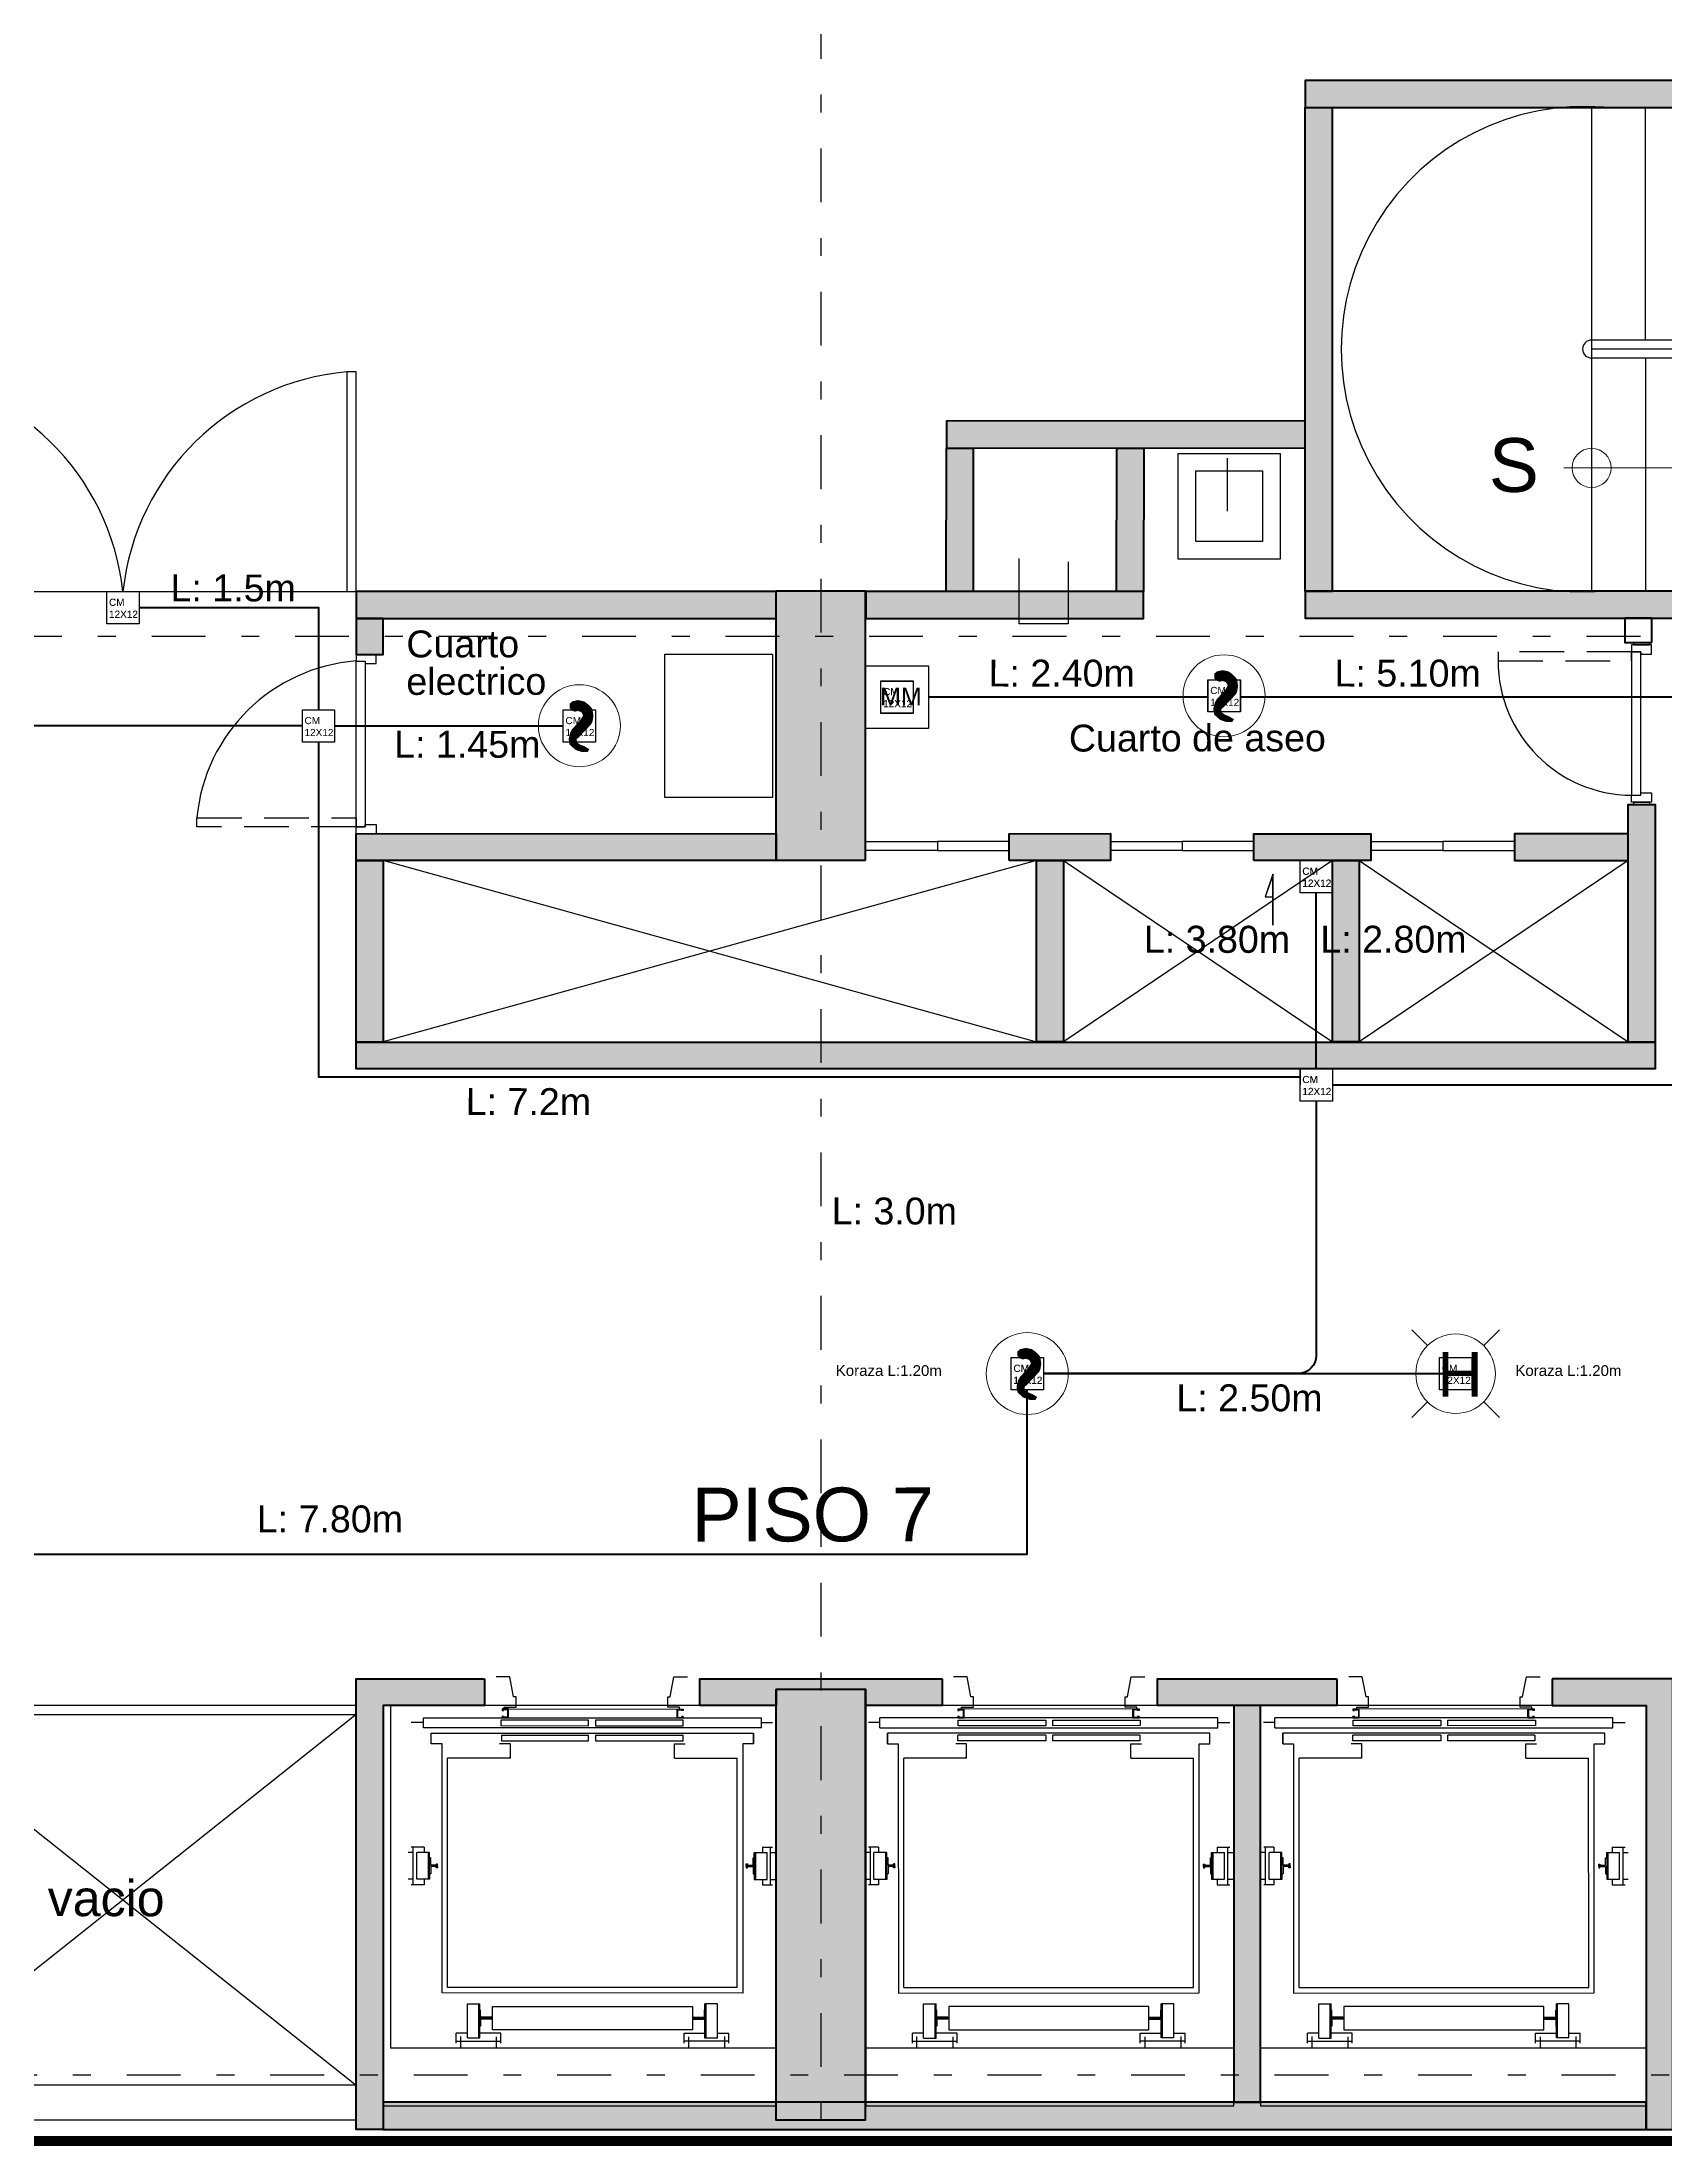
# Model space of a CAD drawing. Header units: millimetres. Extents: x 3781 to 4924, y 1639 to 1721.
# Drawn here: x 4566.47 to 4575.51, y 1650.15 to 1661.84 of the extents above; entities that cross this region are included whole.
import ezdxf

# ---------------------------------------------------------------- set-up
doc = ezdxf.new("R2010")
doc.units = ezdxf.units.MM
for name, pattern in [('CENTER', [0.7, 0.3, -0.2, 0, -0.2]), ('DASHED2', [9.525, 6.35, -3.175]), ('HIDDEN', [0.375, 0.25, -0.125])]:
    doc.linetypes.add(name, pattern=pattern)
doc.layers.get('Defpoints').update_dxf_attribs({"color": 255})
for name, color, linetype in [('0-amob', 1, 'Continuous'), ('1amobla', 2, 'Continuous'), ('A-HATCH CONCRETO', 8, 'Continuous'), ('AMOBLAMIENTO', 1, 'Continuous'), ('AREA LOCALES', 161, 'Continuous'), ('AREA PARQUEO', 51, 'Continuous'), ('AS_GL DETECCION_MEZANINE', 7, 'Continuous'), ('AS_GL DETECCION_PISO 2', 7, 'Continuous'), ('AS_GL DETECCION_PISO 6', 7, 'Continuous'), ('ASCENSOR', 1, 'Continuous'), ('EJE-ESTRUCTURA', 1, 'CENTER'), ('F-2', 2, 'Continuous'), ('GG_LAZO CONTROL DRIVERS', 82, 'Continuous'), ('HACHTCOLUMNA', 250, 'Continuous'), ('JCA_HATCH 254', 252, 'Continuous'), ('JCA_PLANO 1', 1, 'Continuous'), ('MARCO', 4, 'Continuous'), ('MUEBLE', 1, 'Continuous'), ('PROYECCION', 1, 'DASHED2')]:
    doc.layers.add(name, color=color, linetype=linetype)
doc.layers.add('DIM-25', color=1, linetype='Continuous', plot=False)
for name, color, linetype, lineweight in [('Estructura', 6, 'Continuous', 40), ('Muro', 4, 'Continuous', 40), ('TEXTOS', 7, 'Continuous', 20), ('Vidrio', 2, 'Continuous', 30)]:
    doc.layers.add(name, color=color, linetype=linetype, lineweight=lineweight)
doc.styles.get("Standard").update_dxf_attribs({"font": 'arial.ttf'})

# ---------------------------------------------------------------- blocks, each defined once
blk = doc.blocks.new('Est etapa 3 torre')
at = {"layer": 'HACHTCOLUMNA'}
h = blk.add_hatch(color=256, dxfattribs=at)
h.paths.add_polyline_path([(1123.55, -5959.124), (1123.05, -5959.124), (1123.05, -5957.624), (1123.55, -5957.624)])
h.paths.add_polyline_path([(1116.05, -5959.124), (1115.55, -5959.124), (1115.55, -5957.624), (1116.05, -5957.624)])
h.paths.add_polyline_path([(1139.548, -5959.124), (1139.048, -5959.124), (1139.048, -5957.624), (1139.548, -5957.624)])
h.paths.add_polyline_path([(1132.05, -5959.124), (1131.55, -5959.124), (1131.55, -5957.624), (1132.05, -5957.624)])
h.paths.add_polyline_path([(1140.048, -5967.649), (1140.048, -5968.149), (1138.548, -5968.149), (1138.548, -5967.649)])
h.paths.add_polyline_path([(1124.05, -5967.649), (1124.05, -5968.149), (1122.55, -5968.149), (1122.55, -5967.649)])
h.paths.add_polyline_path([(1131.05, -5967.649), (1131.05, -5968.149), (1132.55, -5968.149), (1132.55, -5967.649)])
h.paths.add_polyline_path([(1115.05, -5967.649), (1115.05, -5968.149), (1116.55, -5968.149), (1116.55, -5967.649)])
h.paths.add_polyline_path([(1140.048, -5975.649), (1140.048, -5976.149), (1138.548, -5976.149), (1138.548, -5975.649)])
h.paths.add_polyline_path([(1124.05, -5975.649), (1124.05, -5976.149), (1122.55, -5976.149), (1122.55, -5975.649)])
h.paths.add_polyline_path([(1131.05, -5975.649), (1131.05, -5976.149), (1132.55, -5976.149), (1132.55, -5975.649)])
h.paths.add_polyline_path([(1115.05, -5975.649), (1115.05, -5976.149), (1116.55, -5976.149), (1116.55, -5975.649)])
h.paths.add_polyline_path([(1140.048, -5985.749), (1140.048, -5986.249), (1138.548, -5986.249), (1138.548, -5985.749)])
h.paths.add_polyline_path([(1124.05, -5985.749), (1124.05, -5986.249), (1122.55, -5986.249), (1122.55, -5985.749)])
h.paths.add_polyline_path([(1131.05, -5985.749), (1131.05, -5986.249), (1132.55, -5986.249), (1132.55, -5985.749)])
h.paths.add_polyline_path([(1115.05, -5985.749), (1115.05, -5986.249), (1116.55, -5986.249), (1116.55, -5985.749)])
h.paths.add_polyline_path([(1140.048, -5993.749), (1140.048, -5994.249), (1138.548, -5994.249), (1138.548, -5993.749)])
h.paths.add_polyline_path([(1124.05, -5993.749), (1124.05, -5994.249), (1122.55, -5994.249), (1122.55, -5993.749)])
h.paths.add_polyline_path([(1131.05, -5993.749), (1131.05, -5994.249), (1132.55, -5994.249), (1132.55, -5993.749)])
h.paths.add_polyline_path([(1115.05, -5993.749), (1115.05, -5994.249), (1116.55, -5994.249), (1116.55, -5993.749)])
h.paths.add_polyline_path([(1132.05, -6003.426), (1131.55, -6003.426), (1131.55, -6004.922), (1132.05, -6004.922)])
h.paths.add_polyline_path([(1138.153, -6003.424), (1139.653, -6003.424), (1139.653, -6003.924), (1138.153, -6003.924)])
h.paths.add_polyline_path([(1116.05, -6004.924), (1116.05, -6003.424), (1115.55, -6003.424), (1115.55, -6004.924)])
h.paths.add_polyline_path([(1123.55, -6004.924), (1123.55, -6003.424), (1123.05, -6003.424), (1123.05, -6004.924)])
h.paths.add_polyline_path([(1139.048, -6011.949), (1139.048, -6009.549), (1139.548, -6009.549), (1139.548, -6011.949)])
h.paths.add_polyline_path([(1131.55, -6009.549), (1131.55, -6011.949), (1132.05, -6011.949), (1132.05, -6009.549)])
h.paths.add_polyline_path([(1123.05, -6009.549), (1123.05, -6011.949), (1123.55, -6011.949), (1123.55, -6009.549)])
h.paths.add_polyline_path([(1116.05, -6009.549), (1116.05, -6011.949), (1115.55, -6011.949), (1115.55, -6009.549)])
at = {"layer": 'EJE-ESTRUCTURA'}
for p, q in [((1131.8, -5955.354), (1131.8, -6014.914)), ((1113.67, -6003.674), (1145.333, -6003.674)), ((1113.531, -6011.699), (1145.333, -6011.699))]:
    blk.add_line(p, q, dxfattribs=at)
at = {"layer": 'Estructura'}
for points in [[(1132.05, -6004.924), (1132.05, -6003.424), (1131.55, -6003.424), (1131.55, -6004.924)], [(1131.55, -6009.549), (1131.55, -6011.949), (1132.05, -6011.949), (1132.05, -6009.549)]]:
    blk.add_lwpolyline(points, close=True, dxfattribs=at)
blk = doc.blocks.new('MARCOE-102')
for p, q in [((0, 0), (0, -2.5)), ((0, 0), (1.75, 0)), ((1.75, 0), (1.75, -0.45)), ((0, -2.5), (1.75, -2.5)), ((0.175, -0.175), (1.575, -0.175)), ((0.175, -0.175), (0.175, -2.325)), ((0.175, -2.325), (1.575, -2.325)), ((1.375, -0.45), (1.375, -0.275)), ((1.375, -0.275), (1.575, -0.275)), ((1.75, -0.45), (1.375, -0.45)), ((1.375, -2.05), (1.375, -2.225)), ((1.75, -2.05), (1.375, -2.05)), ((1.375, -2.225), (1.575, -2.225)), ((1.575, -0.275), (1.575, -0.175)), ((1.575, -2.325), (1.575, -2.225)), ((1.75, -2.5), (1.75, -2.05))]:
    blk.add_line(p, q)
at = {"layer": 'MARCO'}
blk.add_lwpolyline([(0, 0), (0, -2.5), (1.75, -2.5), (1.75, -2.05), (1.375, -2.05), (1.375, -2.225), (1.575, -2.225), (1.575, -2.325), (0.175, -2.325), (0.175, -0.175), (1.575, -0.175), (1.575, -0.275), (1.375, -0.275), (1.375, -0.45), (1.75, -0.45), (1.75, 0), (0, 0)], dxfattribs=at)
blk = doc.blocks.new('ASCENSOR')
at = {"layer": '0-amob'}
for p, q in [((-1.747, -0.512), (-1.859, -0.533)), ((-1.859, -0.533), (-1.859, -0.609)), ((-1.69, -0.498), (-1.747, -0.498)), ((-1.747, -0.498), (-1.747, -0.512)), ((-1.69, -0.564), (-1.69, -0.498)), ((-1.68, -0.564), (-1.69, -0.564))]:
    blk.add_line(p, q, dxfattribs=at)
blk.add_lwpolyline([(-1.68, -0.564), (-1.68, 0.413), (-1.69, 0.413), (-1.69, 0.347), (-1.747, 0.347), (-1.747, 0.361), (-1.859, 0.382), (-1.859, 0.458)], dxfattribs=at)
at = {"layer": 'ASCENSOR'}
for p, q in [((-0.88, 0.922), (-0.88, 0.95)), ((-0.73, 0.922), (-0.73, 0.95)), ((-1.63, -1.015), (-1.63, 0.869)), ((-1.575, 0.869), (-1.63, 0.869)), ((-1.605, 0.869), (-1.605, 0.932)), ((-1.575, 0.869), (-1.575, -1.015)), ((-1.485, 0.826), (-1.545, 0.826)), ((-1.545, 0.826), (-1.485, 0.826)), ((-1.545, -0.971), (-1.545, 0.826)), ((-1.485, 0.826), (-1.485, 0.766)), ((-0.91, 0.876), (-0.91, 0.932)), ((-0.7, 0.921), (-0.91, 0.921)), ((-0.91, 0.876), (-0.88, 0.876)), ((-0.73, 0.902), (-0.88, 0.902)), ((-0.88, 0.83), (-0.88, 0.902)), ((-0.73, 0.836), (-0.88, 0.836)), ((-0.88, 0.836), (-0.73, 0.836)), ((-0.85, 0.83), (-0.88, 0.83)), ((-0.85, 0.83), (-0.88, 0.83)), ((-0.85, 0.83), (-0.805, 0.83)), ((-0.85, 0.83), (-0.805, 0.83)), ((-0.85, 0.83), (-0.805, 0.83)), ((-0.85, 0.83), (-0.805, 0.83)), ((-0.85, 0.823), (-0.85, 0.83)), ((-0.85, 0.823), (-0.85, 0.83)), ((-0.809, 0.823), (-0.85, 0.823)), ((-0.809, 0.823), (-0.85, 0.823)), ((-0.809, 0.785), (-0.809, 0.823)), ((-0.76, 0.83), (-0.805, 0.83)), ((-0.76, 0.83), (-0.805, 0.83)), ((-0.76, 0.83), (-0.805, 0.83)), ((-0.76, 0.83), (-0.805, 0.83)), ((-0.802, 0.823), (-0.76, 0.823)), ((-0.802, 0.823), (-0.76, 0.823)), ((-0.802, 0.785), (-0.802, 0.823)), ((-0.76, 0.823), (-0.76, 0.83)), ((-0.76, 0.823), (-0.76, 0.83)), ((-0.76, 0.83), (-0.73, 0.83)), ((-0.76, 0.83), (-0.73, 0.83)), ((-0.73, 0.836), (-0.73, 0.902)), ((-0.73, 0.876), (-0.7, 0.876)), ((-0.73, 0.83), (-0.73, 0.836)), ((-0.7, 0.876), (-0.7, 0.932)), ((-1.485, 0.766), (-0.096, 0.766)), ((-1.405, 0.385), (-1.405, 0.735)), ((-0.126, 0.735), (-1.405, 0.735)), ((-0.816, 0.785), (-0.816, 0.792)), ((-0.816, 0.792), (-0.802, 0.792)), ((-0.809, 0.785), (-0.816, 0.785)), ((-0.802, 0.785), (-0.809, 0.785)), ((-0.795, 0.792), (-0.802, 0.792)), ((-0.802, 0.785), (-0.795, 0.785)), ((-0.795, 0.785), (-0.795, 0.792)), ((-0.126, 0.735), (-0.126, -0.88)), ((-0.096, 0.766), (-0.096, -0.911)), ((-0.036, 0.625), (-0.036, 0.555)), ((0.155, 0.625), (-0.036, 0.625)), ((0.184, 0.688), (0.128, 0.688)), ((0.128, 0.625), (0.128, 0.688)), ((0.147, 0.664), (0.21, 0.664)), ((0.155, 0.625), (0.155, 0.555)), ((0.173, 0.689), (0.173, 0.438)), ((0.155, 0.561), (-0.036, 0.561)), ((0.155, 0.555), (-0.036, 0.555)), ((-0.021, 0.485), (0.109, 0.485)), ((-0.021, -0.63), (-0.021, 0.485)), ((-0.001, 0.552), (-0.001, 0.555)), ((-0.001, 0.555), (0.041, 0.555)), ((0.038, 0.552), (-0.001, 0.552)), ((0.038, 0.491), (0.038, 0.552)), ((0.041, 0.555), (0.041, 0.491)), ((0.089, 0.555), (0.041, 0.555)), ((0.047, 0.555), (0.047, 0.491)), ((0.05, 0.491), (0.05, 0.552)), ((0.05, 0.552), (0.089, 0.552)), ((0.089, 0.552), (0.089, 0.555)), ((0.089, 0.552), (0.089, 0.555)), ((0.109, 0.485), (0.109, -0.63)), ((0.128, 0.438), (0.128, 0.555)), ((-1.68, 0.434), (-1.671, 0.434)), ((-1.68, 0.434), (-1.671, 0.434)), ((-1.68, 0.399), (-1.68, 0.434)), ((-1.68, 0.399), (-1.68, 0.434)), ((-1.63, 0.399), (-1.68, 0.399)), ((-1.63, 0.399), (-1.68, 0.399)), ((-1.676, 0.43), (-1.674, 0.43)), ((-1.674, 0.43), (-1.676, 0.43)), ((-1.676, 0.402), (-1.676, 0.43)), ((-1.676, 0.43), (-1.676, 0.402)), ((-1.633, 0.402), (-1.676, 0.402)), ((-1.676, 0.402), (-1.633, 0.402)), ((-1.674, 0.426), (-1.674, 0.43)), ((-1.674, 0.426), (-1.674, 0.43)), ((-1.671, 0.426), (-1.674, 0.426)), ((-1.671, 0.426), (-1.674, 0.426)), ((-1.671, 0.434), (-1.671, 0.426)), ((-1.671, 0.434), (-1.671, 0.426)), ((-1.639, 0.434), (-1.639, 0.426)), ((-1.63, 0.434), (-1.639, 0.434)), ((-1.639, 0.434), (-1.63, 0.434)), ((-1.639, 0.426), (-1.639, 0.434)), ((-1.639, 0.426), (-1.635, 0.426)), ((-1.635, 0.426), (-1.639, 0.426)), ((-1.635, 0.43), (-1.633, 0.43)), ((-1.635, 0.426), (-1.635, 0.43)), ((-1.635, 0.43), (-1.635, 0.426)), ((-1.633, 0.43), (-1.635, 0.43)), ((-1.633, 0.402), (-1.633, 0.43)), ((-1.633, 0.402), (-1.633, 0.43)), ((-1.63, 0.399), (-1.63, 0.434)), ((-1.63, 0.434), (-1.63, 0.399)), ((-1.587, 0.433), (-1.618, 0.433)), ((-1.618, 0.433), (-1.618, -0.056)), ((-1.587, -0.056), (-1.587, 0.433)), ((-1.503, 0.434), (-1.534, 0.434)), ((-1.534, -0.056), (-1.534, 0.434)), ((-1.503, -0.056), (-1.503, 0.434)), ((-1.485, 0.385), (-1.485, 0.445)), ((-1.405, 0.385), (-1.485, 0.385)), ((0.184, 0.438), (0.128, 0.438)), ((0.149, 0.463), (0.209, 0.463)), ((-1.618, -0.056), (-1.587, -0.056)), ((-1.587, -0.095), (-1.618, -0.095)), ((-1.618, -0.095), (-1.618, -0.583)), ((-1.587, -0.583), (-1.587, -0.095)), ((-1.534, -0.056), (-1.503, -0.056)), ((-1.503, -0.095), (-1.534, -0.095)), ((-1.534, -0.58), (-1.534, -0.095)), ((-1.503, -0.58), (-1.503, -0.095)), ((-1.618, -0.583), (-1.587, -0.583)), ((-1.534, -0.58), (-1.503, -0.58)), ((-1.405, -0.53), (-1.485, -0.53)), ((-1.485, -0.53), (-1.485, -0.59)), ((-1.405, -0.53), (-1.405, -0.88)), ((0.184, -0.583), (0.128, -0.583)), ((0.128, -0.583), (0.128, -0.7)), ((0.173, -0.834), (0.173, -0.583)), ((0.155, -0.7), (-0.036, -0.7)), ((-0.036, -0.77), (-0.036, -0.7)), ((0.109, -0.63), (-0.021, -0.63)), ((-0.001, -0.697), (-0.001, -0.7)), ((0.038, -0.697), (-0.001, -0.697)), ((-0.001, -0.7), (0.041, -0.7)), ((0.038, -0.636), (0.038, -0.697)), ((0.041, -0.7), (0.041, -0.636)), ((0.047, -0.7), (0.047, -0.636)), ((0.089, -0.7), (0.047, -0.7)), ((0.05, -0.636), (0.05, -0.697)), ((0.05, -0.697), (0.089, -0.697)), ((0.089, -0.697), (0.089, -0.7)), ((0.149, -0.609), (0.209, -0.609)), ((0.155, -0.77), (0.155, -0.7)), ((0.155, -0.706), (-0.036, -0.706)), ((0.155, -0.77), (-0.036, -0.77)), ((0.128, -0.77), (0.128, -0.833)), ((0.147, -0.809), (0.21, -0.809)), ((-0.096, -0.911), (-1.485, -0.911)), ((-1.485, -0.911), (-1.485, -0.971)), ((-0.126, -0.88), (-1.405, -0.88)), ((0.184, -0.833), (0.128, -0.833)), ((-1.575, -1.015), (-1.63, -1.015)), ((-1.605, -1.015), (-1.605, -1.083)), ((-1.485, -0.971), (-1.545, -0.971)), ((-0.91, -1.011), (-0.88, -1.011)), ((-0.91, -1.011), (-0.91, -1.083)), ((-0.85, -0.981), (-0.88, -0.981)), ((-0.85, -0.981), (-0.88, -0.981)), ((-0.88, -0.981), (-0.88, -1.052)), ((-0.73, -0.987), (-0.88, -0.987)), ((-0.88, -0.987), (-0.73, -0.987)), ((-0.73, -1.052), (-0.88, -1.052)), ((-0.808, -0.974), (-0.85, -0.974)), ((-0.808, -0.974), (-0.85, -0.974)), ((-0.85, -0.974), (-0.85, -0.981)), ((-0.85, -0.974), (-0.85, -0.981)), ((-0.85, -0.981), (-0.805, -0.981)), ((-0.85, -0.981), (-0.805, -0.981)), ((-0.85, -0.981), (-0.805, -0.981)), ((-0.85, -0.981), (-0.805, -0.981)), ((-0.808, -0.936), (-0.815, -0.936)), ((-0.815, -0.936), (-0.815, -0.943)), ((-0.815, -0.943), (-0.801, -0.943)), ((-0.808, -0.936), (-0.808, -0.974)), ((-0.801, -0.936), (-0.808, -0.936)), ((-0.76, -0.981), (-0.805, -0.981)), ((-0.76, -0.981), (-0.805, -0.981)), ((-0.76, -0.981), (-0.805, -0.981)), ((-0.76, -0.981), (-0.805, -0.981)), ((-0.801, -0.936), (-0.801, -0.974)), ((-0.801, -0.936), (-0.794, -0.936)), ((-0.794, -0.943), (-0.801, -0.943)), ((-0.801, -0.974), (-0.76, -0.974)), ((-0.801, -0.974), (-0.76, -0.974)), ((-0.794, -0.936), (-0.794, -0.943)), ((-0.76, -0.974), (-0.76, -0.981)), ((-0.76, -0.974), (-0.76, -0.981)), ((-0.76, -0.981), (-0.73, -0.981)), ((-0.76, -0.981), (-0.73, -0.981)), ((-0.73, -0.981), (-0.73, -0.987)), ((-0.73, -0.987), (-0.73, -1.052)), ((-0.73, -1.011), (-0.7, -1.011)), ((-0.7, -1.011), (-0.7, -1.083)), ((-0.7, -1.072), (-0.91, -1.072)), ((-0.88, -1.073), (-0.88, -1.1)), ((-0.73, -1.073), (-0.73, -1.1))]:
    blk.add_line(p, q, dxfattribs=at)
for centre, radius, start, end in [((0.044, 0.491), 0.006, 180, 270), ((0.044, 0.491), 0.003, 180, 270), ((0.044, 0.491), 0.006, 270, 0), ((0.044, 0.491), 0.003, 270, 0), ((0.044, -0.636), 0.006, 90, 180), ((0.044, -0.636), 0.003, 90, 180), ((0.044, -0.636), 0.006, 0, 90), ((0.044, -0.636), 0.003, 0, 90)]:
    blk.add_arc(centre, radius, start, end, dxfattribs=at)
for points in [[(-0.795, 0.792), (-0.795, 0.785), (-0.816, 0.785), (-0.816, 0.792)], [(-0.816, 0.785), (-0.816, 0.792), (-0.795, 0.785), (-0.816, 0.785)], [(-0.795, 0.785), (-0.816, 0.785), (-0.795, 0.792), (-0.816, 0.792)], [(-0.794, -0.943), (-0.794, -0.936), (-0.815, -0.936), (-0.815, -0.943)], [(-0.815, -0.936), (-0.815, -0.943), (-0.794, -0.936), (-0.815, -0.936)], [(-0.794, -0.936), (-0.815, -0.936), (-0.794, -0.943), (-0.815, -0.943)]]:
    blk.add_solid(points, dxfattribs=at)
at = {"layer": 'ASCENSOR', "xscale": 0.01999999999998181, "yscale": 0.01999999999998181, "zscale": 0.01999999999998181, "rotation": 270}
blk.add_blockref('MARCOE-102', (-1.63, -0.541), dxfattribs=at)
blk = doc.blocks.new('AS_Strobe-CEILING')
at = {"color": 0, "linetype": 'Continuous', "lineweight": 15}
for p, q in [((-0.1045, 0.1045), (-0.163, 0.163)), ((0.1045, 0.1045), (0.163, 0.163)), ((-0.1045, -0.1045), (-0.163, -0.163)), ((0.1045, -0.1045), (0.163, -0.163))]:
    blk.add_line(p, q, dxfattribs=at)
blk.add_ellipse((0, 0), major_axis=(0.1478, 0), ratio=1, dxfattribs=at)
blk = doc.blocks.new('Horne Strobe Cielo')
at = {"layer": 'AS_GL DETECCION_MEZANINE', "color": 1, "linetype": 'Continuous', "xscale": 1.5, "yscale": 1.5, "zscale": 1.5}
blk.add_blockref('AS_Strobe-CEILING', (-679.742, -2828), dxfattribs=at)
at = {"layer": '1amobla', "color": 7, "linetype": 'Continuous', "ltscale": 0.3, "true_color": 0xffffff, "insert": (-679.843, -2827.878), "char_height": 0.25, "width": 0.07916, "attachment_point": 1}
blk.add_mtext('H', dxfattribs=at)
blk = doc.blocks.new('AS_Initiator2')
at = {"color": 0, "linetype": 'Continuous', "lineweight": 15}
blk.add_circle((0, 0), 0.1524, dxfattribs=at)
for points in [[(-0.027, 0.0558), (-0.0366, 0.0654), (-0.027, 0.0906), (-0.0366, 0.0822)], [(-0.027, 0.0906), (-0.0054, 0.0954), (-0.027, 0.0558), (0.0174, 0.0906)], [(-0.027, 0.0558), (0.0174, 0.0906), (-0.0162, 0.0522), (-0.0068, 0.055)], [(-0.0068, 0.055), (0.0174, 0.0906), (0.0066, 0.051), (0.0306, 0.081)], [(0.0066, 0.051), (0.0306, 0.081), (0.0138, 0.039), (0.0438, 0.0678)], [(0.0438, 0.0054), (-0.0018, -0.0426), (-0.027, -0.0126), (-0.0342, -0.0246)], [(0.0486, 0.015), (0.0438, 0.0054), (0.0042, 0.0222), (-0.027, -0.0126)], [(0.0438, 0.0678), (0.0486, 0.0606), (0.0138, 0.039), (0.0042, 0.0222)], [(0.0486, 0.0606), (0.0522, 0.0366), (0.0042, 0.0222), (0.0486, 0.015)], [(-0.0018, -0.0426), (-0.0102, -0.0498), (-0.0342, -0.0246), (-0.0402, -0.0498)], [(-0.0102, -0.0498), (-0.009, -0.0618), (-0.0402, -0.0498), (-0.0366, -0.0702)], [(-0.009, -0.0618), (0.003, -0.0702), (-0.0366, -0.0702), (-0.015, -0.0894)], [(0.003, -0.0702), (0.0186, -0.0762), (-0.015, -0.0894), (0.009, -0.0978)], [(0.009, -0.0978), (0.0186, -0.0762), (0.0306, -0.0978), (0.0366, -0.087)]]:
    blk.add_solid(points, dxfattribs=at)
blk = doc.blocks.new('Caja metalica de 12')
at = {"layer": '1amobla', "linetype": 'Continuous', "ltscale": 0.3}
blk.add_lwpolyline([(-1069.691, -2855.357), (-1069.511, -2855.357), (-1069.511, -2855.537), (-1069.691, -2855.537), (-1069.691, -2855.357)], dxfattribs=at)
at = {"layer": '1amobla', "color": 7, "linetype": 'Continuous', "ltscale": 0.3, "insert": (-1069.679, -2855.397), "char_height": 0.04, "width": 0.07916, "attachment_point": 1}
blk.add_mtext('CM 12X12', dxfattribs=at)

msp = doc.modelspace()

# ---------------------------------------------------------------- hatches: boundary and pattern name
at = {"layer": 'A-HATCH CONCRETO', "ltscale": 0.03}
h = msp.add_hatch(color=256, dxfattribs=at)
h.dxf.hatch_style = 1
h.paths.add_polyline_path([(4562.563, 1658.778), (4562.563, 1658.628), (4562.911, 1658.628), (4562.911, 1658.778)])
h.paths.add_polyline_path([(4562.911, 1658.778), (4563.061, 1658.778), (4563.061, 1657.427), (4562.911, 1657.427)])
h.paths.add_polyline_path([(4565.622, 1657.277), (4565.622, 1657.427), (4562.563, 1657.427), (4562.563, 1657.277)])
h.paths.add_polyline_path([(4562.213, 1652.653), (4562.213, 1657.278), (4562.063, 1657.278), (4562.063, 1653.018), (4562.063, 1652.653)])
h.paths.add_polyline_path([(4565.622, 1654.102), (4565.472, 1654.102), (4565.472, 1657.277), (4565.622, 1657.277)])
h.paths.add_polyline_path([(4564.222, 1654.252), (4564.222, 1652.563), (4564.572, 1652.563), (4564.572, 1652.713), (4564.373, 1652.713), (4564.372, 1654.252)])
h.paths.add_polyline_path([(4565.622, 1652.713), (4565.472, 1652.713), (4565.472, 1652.063), (4565.622, 1652.063)])
h.paths.add_polyline_path([(4565.472, 1652.563), (4565.472, 1652.563), (4565.472, 1652.713), (4565.472, 1652.713)], flags=16)
h.paths.add_polyline_path([(4562.063, 1650.218), (4565.622, 1650.218), (4565.622, 1650.368), (4562.563, 1650.368), (4562.563, 1650.253), (4562.063, 1650.253)])
h.paths.add_polyline_path([(4565.472, 1650.863), (4565.472, 1650.368), (4565.622, 1650.368), (4565.622, 1650.863)])
h.paths.add_polyline_path([(4568.938, 1652.713), (4568.938, 1652.563), (4568.372, 1652.563), (4568.372, 1650.198), (4568.222, 1650.198), (4568.222, 1652.713)])
h.paths.add_polyline_path([(4571.49, 1652.713), (4571.49, 1652.563), (4571.063, 1652.563), (4571.063, 1652.653), (4570.563, 1652.653), (4570.563, 1652.563), (4570.138, 1652.563), (4570.138, 1652.713)])
h.paths.add_polyline_path([(4568.372, 1650.198), (4575.414, 1650.198), (4575.414, 1650.351), (4568.372, 1650.351)])
h.paths.add_polyline_path([(4573.69, 1652.713), (4573.69, 1652.563), (4572.69, 1652.563), (4572.69, 1652.713)])
h.paths.add_polyline_path([(4573.115, 1650.351), (4573.265, 1650.351), (4573.265, 1652.563), (4573.115, 1652.563), (4573.115, 1652.565), (4573.115, 1650.351), (4573.115, 1650.351)])
h.paths.add_polyline_path([(4574.89, 1652.713), (4574.89, 1652.563), (4575.414, 1652.563), (4575.414, 1650.198), (4575.564, 1650.198), (4575.564, 1652.713)])
h.paths.add_polyline_path([(4578.56, 1650.353), (4582.361, 1650.353), (4582.361, 1650.203), (4578.56, 1650.203)])
h.paths.add_polyline_path([(4578.01, 1650.203), (4578.01, 1652.653), (4578.06, 1652.653), (4578.06, 1650.253), (4578.56, 1650.253), (4578.56, 1650.203)])
h.paths.add_polyline_path([(4581.796, 1651.857), (4581.796, 1650.353), (4581.646, 1650.353), (4581.646, 1651.857)])
h.paths.add_polyline_path([(4581.796, 1651.857), (4582.211, 1651.857), (4582.211, 1651.707), (4581.796, 1651.706)])
h.paths.add_polyline_path([(4582.361, 1651.857), (4582.361, 1650.353), (4582.211, 1650.353), (4582.211, 1651.857)])
h.paths.add_polyline_path([(4579.06, 1654.172), (4582.211, 1654.172), (4582.211, 1654.022), (4579.06, 1654.022)])
h.paths.add_polyline_path([(4579.669, 1655.112), (4579.669, 1654.172), (4579.819, 1654.172), (4579.819, 1655.112)])
h.paths.add_polyline_path([(4578.009, 1656.274), (4578.01, 1652.653), (4578.16, 1652.653), (4578.159, 1656.274)])
h.paths.add_polyline_path([(4578.16, 1654.172), (4578.16, 1654.172), (4578.16, 1654.022), (4578.16, 1654.022)], flags=17)
h.paths.add_polyline_path([(4579.669, 1656.264), (4582.211, 1656.264), (4582.211, 1656.114), (4579.669, 1656.114)])
h.paths.add_polyline_path([(4582.361, 1656.264), (4582.361, 1655.061), (4582.211, 1655.061), (4582.211, 1656.264)])
h.paths.add_polyline_path([(4579.669, 1660.031), (4579.669, 1658.472), (4579.819, 1658.472), (4579.819, 1660.031)])
h.paths.add_polyline_path([(4581.764, 1660.029), (4579.669, 1660.033), (4579.669, 1660.183), (4581.765, 1660.179)])
h.paths.add_polyline_path([(4581.981, 1661.627), (4573.514, 1661.627), (4573.514, 1661.477), (4581.981, 1661.477)])
h.paths.add_polyline_path([(4573.514, 1658.777), (4573.514, 1661.477), (4573.664, 1661.477), (4573.664, 1658.777)])
h = msp.add_hatch(color=256, dxfattribs=at)
h.dxf.hatch_style = 1
h.paths.add_polyline_path([(4573.514, 1659.728), (4571.513, 1659.727), (4571.513, 1659.577), (4573.514, 1659.578)])
h.paths.add_polyline_path([(4572.613, 1659.578), (4572.612, 1658.628), (4571.063, 1658.627), (4571.063, 1658.777), (4571.512, 1658.777), (4571.513, 1659.577), (4571.663, 1659.574), (4571.662, 1658.778), (4572.462, 1658.777), (4572.463, 1659.578)])
h = msp.add_hatch(color=256, dxfattribs=at)
h.dxf.hatch_style = 1
h.paths.add_polyline_path([(4577.165, 1658.779), (4573.514, 1658.778), (4573.514, 1658.628), (4577.165, 1658.628)])
h.paths.add_polyline_path([(4571.863, 1657.276), (4571.863, 1657.426), (4572.427, 1657.427), (4572.427, 1657.277)])
h.paths.add_polyline_path([(4573.227, 1657.276), (4573.227, 1657.426), (4573.88, 1657.426), (4573.88, 1657.276)])
h.paths.add_polyline_path([(4575.314, 1657.276), (4575.314, 1657.426), (4574.68, 1657.426), (4574.68, 1657.276)])
h.paths.add_polyline_path([(4575.464, 1656.264), (4575.314, 1656.264), (4575.314, 1657.589), (4575.464, 1657.589)])
h.paths.add_polyline_path([(4568.222, 1656.264), (4575.464, 1656.264), (4575.464, 1656.114), (4568.222, 1656.114)])
h.paths.add_polyline_path([(4573.815, 1656.265), (4573.665, 1656.265), (4573.665, 1657.276), (4573.815, 1657.276)])
h.paths.add_polyline_path([(4572.166, 1656.265), (4572.016, 1656.265), (4572.016, 1657.276), (4572.166, 1657.276)])
h.paths.add_polyline_path([(4568.222, 1656.264), (4568.222, 1657.277), (4568.372, 1657.277), (4568.372, 1656.264)])
h.paths.add_polyline_path([(4568.222, 1657.276), (4568.222, 1657.426), (4570.563, 1657.427), (4570.563, 1657.277)])
at = {"layer": 'JCA_HATCH 254', "linetype": 'Continuous', "ltscale": 0.3, "true_color": 0x939598, "transparency": 33554687}
h = msp.add_hatch(color=252, dxfattribs=at)
h.dxf.hatch_style = 1
h.paths.add_polyline_path([(4570.563, 1658.777), (4568.222, 1658.777), (4568.222, 1658.627), (4570.563, 1658.627)])
h = msp.add_hatch(color=252, dxfattribs=at)
h.dxf.hatch_style = 1
h.paths.add_polyline_path([(4568.222, 1658.627), (4568.222, 1658.426), (4568.372, 1658.426), (4568.372, 1658.627)])

# ---------------------------------------------------------------- linework, layer by layer
at = {"layer": '1amobla', "color": 1, "linetype": 'HIDDEN', "ltscale": 30}
msp.add_line((4565.673, 1658.776), (4568.171, 1658.776), dxfattribs=at)
at = {"layer": '1amobla', "color": 7, "linetype": 'Continuous', "ltscale": 0.3, "true_color": 0xffffff}
msp.add_line((4573.485, 1656.115, 1207.545), (4573.485, 1656.025, 1207.545), dxfattribs=at)
for points in [[(4566.832, 1658.777), (4567.012, 1658.777), (4567.012, 1658.597), (4566.832, 1658.597), (4566.832, 1658.777)], [(4566.832, 1658.777), (4567.012, 1658.777), (4567.012, 1658.597), (4566.832, 1658.597), (4566.832, 1658.777)], [(4566.832, 1658.777), (4567.012, 1658.777), (4567.012, 1658.597), (4566.832, 1658.597), (4566.832, 1658.777)], [(4566.832, 1658.777), (4567.012, 1658.777), (4567.012, 1658.597), (4566.832, 1658.597), (4566.832, 1658.777)], [(4566.832, 1658.777), (4567.012, 1658.777), (4567.012, 1658.597), (4566.832, 1658.597), (4566.832, 1658.777)], [(4566.832, 1658.777), (4567.012, 1658.777), (4567.012, 1658.597), (4566.832, 1658.597), (4566.832, 1658.777)], [(4566.832, 1658.777), (4567.012, 1658.777), (4567.012, 1658.597), (4566.832, 1658.597), (4566.832, 1658.777)], [(4569.943, 1658.427), (4570.543, 1658.427), (4570.543, 1657.627), (4569.943, 1657.627), (4569.943, 1658.427)], [(4571.148, 1658.278), (4571.328, 1658.278), (4571.328, 1658.098), (4571.148, 1658.098), (4571.148, 1658.278)], [(4571.148, 1658.278), (4571.328, 1658.278), (4571.328, 1658.098), (4571.148, 1658.098), (4571.148, 1658.278)], [(4572.971, 1658.285), (4573.151, 1658.285), (4573.151, 1658.105), (4572.971, 1658.105), (4572.971, 1658.285)], [(4572.971, 1658.285), (4573.151, 1658.285), (4573.151, 1658.105), (4572.971, 1658.105), (4572.971, 1658.285)], [(4572.971, 1658.285), (4573.151, 1658.285), (4573.151, 1658.105), (4572.971, 1658.105), (4572.971, 1658.285)]]:
    msp.add_lwpolyline(points, dxfattribs=at)
at = {"layer": '1amobla', "color": 6, "linetype": 'Continuous', "ltscale": 0.3}
msp.add_lwpolyline([(4571.063, 1658.363), (4571.413, 1658.363), (4571.413, 1658.013), (4571.063, 1658.013), (4571.063, 1658.363)], dxfattribs=at)
at = {"layer": '1amobla', "color": 7, "linetype": 'Continuous', "ltscale": 0.3, "true_color": 0xffffff, "elevation": 1207.545}
for points in [[(4573.485, 1657.277), (4573.665, 1657.277), (4573.665, 1657.097), (4573.485, 1657.097), (4573.485, 1657.277)], [(4573.485, 1657.277), (4573.665, 1657.277), (4573.665, 1657.097), (4573.485, 1657.097), (4573.485, 1657.277)], [(4573.485, 1657.277), (4573.665, 1657.277), (4573.665, 1657.097), (4573.485, 1657.097), (4573.485, 1657.277)], [(4573.485, 1657.277), (4573.665, 1657.277), (4573.665, 1657.097), (4573.485, 1657.097), (4573.485, 1657.277)], [(4573.485, 1657.277), (4573.665, 1657.277), (4573.665, 1657.097), (4573.485, 1657.097), (4573.485, 1657.277)], [(4573.485, 1657.277), (4573.665, 1657.277), (4573.665, 1657.097), (4573.485, 1657.097), (4573.485, 1657.277)], [(4573.485, 1657.277), (4573.665, 1657.277), (4573.665, 1657.097), (4573.485, 1657.097), (4573.485, 1657.277)], [(4573.485, 1657.276), (4573.665, 1657.276), (4573.665, 1657.096), (4573.485, 1657.096), (4573.485, 1657.276)], [(4573.485, 1657.276), (4573.665, 1657.276), (4573.665, 1657.096), (4573.485, 1657.096), (4573.485, 1657.276)], [(4573.485, 1656.115), (4573.665, 1656.115), (4573.665, 1655.935), (4573.485, 1655.935), (4573.485, 1656.115)], [(4573.485, 1656.115), (4573.665, 1656.115), (4573.665, 1655.935), (4573.485, 1655.935), (4573.485, 1656.115)], [(4573.485, 1656.115), (4573.665, 1656.115), (4573.665, 1655.935), (4573.485, 1655.935), (4573.485, 1656.115)], [(4573.485, 1656.115), (4573.665, 1656.115), (4573.665, 1655.935), (4573.485, 1655.935), (4573.485, 1656.115)], [(4573.485, 1656.115), (4573.665, 1656.115), (4573.665, 1655.935), (4573.485, 1655.935), (4573.485, 1656.115)], [(4573.485, 1656.115), (4573.665, 1656.115), (4573.665, 1655.935), (4573.485, 1655.935), (4573.485, 1656.115)], [(4573.485, 1656.115), (4573.665, 1656.115), (4573.665, 1655.935), (4573.485, 1655.935), (4573.485, 1656.115)], [(4571.874, 1654.505), (4572.054, 1654.505), (4572.054, 1654.325), (4571.874, 1654.325), (4571.874, 1654.505)], [(4571.874, 1654.505), (4572.054, 1654.505), (4572.054, 1654.325), (4571.874, 1654.325), (4571.874, 1654.505)], [(4571.874, 1654.505), (4572.054, 1654.505), (4572.054, 1654.325), (4571.874, 1654.325), (4571.874, 1654.505)], [(4574.263, 1654.505), (4574.443, 1654.505), (4574.443, 1654.325), (4574.263, 1654.325), (4574.263, 1654.505)], [(4574.263, 1654.505), (4574.443, 1654.505), (4574.443, 1654.325), (4574.263, 1654.325), (4574.263, 1654.505)], [(4574.263, 1654.505), (4574.443, 1654.505), (4574.443, 1654.325), (4574.263, 1654.325), (4574.263, 1654.505)]]:
    msp.add_lwpolyline(points, dxfattribs=at)
at = {"layer": 'AMOBLAMIENTO'}
msp.add_line((4573.079, 1659.521), (4573.079, 1659.225), dxfattribs=at)
for points in [[(4573.373, 1659.547), (4573.373, 1658.958), (4572.805, 1658.958), (4572.805, 1659.547)], [(4573.275, 1659.449), (4573.275, 1659.055), (4572.903, 1659.055), (4572.903, 1659.449)]]:
    msp.add_lwpolyline(points, close=True, dxfattribs=at)
at = {"layer": 'AREA LOCALES'}
msp.add_lwpolyline([(4570.563, 1650.331), (4570.563, 1652.563), (4568.372, 1652.563), (4568.372, 1650.331)], close=True, dxfattribs=at)
for points, elevation in [([(4573.115, 1650.331), (4573.115, 1652.563), (4571.063, 1652.563), (4571.063, 1650.331)], -1316.434), ([(4575.414, 1650.331), (4575.414, 1652.563), (4573.265, 1652.563), (4573.265, 1650.331)], 1207.545)]:
    msp.add_lwpolyline(points, close=True, dxfattribs=dict(at, elevation=elevation))
at = {"layer": 'AREA PARQUEO', "color": 2}
for p, q in [((4575.11, 1661.479), (4575.11, 1658.779)), ((4575.41, 1660.179), (4575.41, 1661.478)), ((4578.11, 1660.179), (4575.11, 1660.179)), ((4578.11, 1660.129), (4575.11, 1660.129)), ((4578.11, 1660.079), (4575.11, 1660.079)), ((4575.41, 1660.079), (4575.41, 1658.779))]:
    msp.add_line(p, q, dxfattribs=at)
msp.add_arc((4575.11, 1660.129), 0.05, 90, 270, dxfattribs=at)
at = {"layer": 'AS_GL DETECCION_PISO 2', "color": 5, "linetype": 'Continuous', "lineweight": 50}
for p, q in [((4572.971, 1658.188), (4571.413, 1658.188)), ((4577.825, 1658.188), (4573.151, 1658.188)), ((4577.825, 1658.187), (4573.151, 1658.187)), ((4567.922, 1658.028), (4564.357, 1658.028)), ((4568.102, 1658.028), (4569.377, 1658.028)), ((4573.575, 1656.115, 1207.545), (4573.575, 1657.097, 1207.545)), ((4572.054, 1654.415, 1207.545), (4574.354, 1654.415, 1207.545))]:
    msp.add_line(p, q, dxfattribs=at)
for points in [[(4567.012, 1658.687), (4568.012, 1658.687), (4568.012, 1658.118)], [(4568.012, 1657.938), (4568.012, 1656.07), (4573.485, 1656.07)], [(4563.308, 1653.407), (4571.964, 1653.407), (4571.964, 1654.325)]]:
    msp.add_lwpolyline(points, dxfattribs=at)
at = {"layer": 'AS_GL DETECCION_PISO 2', "color": 5, "linetype": 'Continuous', "lineweight": 50, "elevation": 1207.545}
msp.add_lwpolyline([(4573.665, 1656.025), (4577.915, 1656.025), (4577.915, 1658.098)], dxfattribs=at)
msp.add_lwpolyline([(4573.575, 1655.935), (4573.575, 1654.515, -0.414208), (4573.475, 1654.415), (4572.054, 1654.415)], format="xyb", dxfattribs=at)
at = {"layer": 'Defpoints', "ltscale": 5, "const_width": 0.12}
msp.add_lwpolyline([(4550.769, 1704.578), (4582.361, 1704.578), (4582.361, 1650.103), (4550.769, 1650.103)], close=True, dxfattribs=at)
at = {"layer": 'DIM-25'}
for centre, radius, start, end in [((4565.552, 1658.629), 1.377, 6.1422, 84.9773), ((4568.291, 1658.63), 1.377, 95.0212, 173.889), ((4568.296, 1657.426), 0.966, 94.4015, 174.684), ((4575.34, 1658.391), 0.751, 180.044, 269.4867)]:
    msp.add_arc(centre, radius, start, end, dxfattribs=at)
at = {"layer": 'F-2'}
for points in [[(4568.272, 1658.376), (4568.334, 1658.376), (4568.334, 1658.426), (4568.222, 1658.426), (4568.222, 1658.388), (4568.272, 1658.388), (4568.272, 1658.376)], [(4575.384, 1658.428), (4575.445, 1658.428), (4575.445, 1658.479), (4575.333, 1658.479), (4575.333, 1658.441), (4575.384, 1658.441), (4575.384, 1658.428)], [(4575.345, 1658.492), (4575.345, 1658.479), (4575.433, 1658.479), (4575.433, 1658.492)], [(4575.384, 1657.653), (4575.445, 1657.653), (4575.445, 1657.602), (4575.333, 1657.602), (4575.333, 1657.64), (4575.384, 1657.64), (4575.384, 1657.653)], [(4575.345, 1657.589), (4575.345, 1657.602), (4575.433, 1657.602), (4575.433, 1657.589)], [(4568.273, 1657.477), (4568.334, 1657.477), (4568.334, 1657.426), (4568.222, 1657.426), (4568.222, 1657.464), (4568.273, 1657.464), (4568.273, 1657.477)]]:
    msp.add_lwpolyline(points, dxfattribs=at)
for points in [[(4568.272, 1657.464), (4568.222, 1657.464), (4568.222, 1658.388), (4568.272, 1658.388)], [(4575.384, 1658.441), (4575.333, 1658.441), (4575.333, 1657.64), (4575.384, 1657.64)], [(4568.222, 1650.253), (4568.222, 1650.446), (4565.622, 1650.446), (4565.622, 1650.253)]]:
    msp.add_lwpolyline(points, close=True, dxfattribs=at)
at = {"layer": 'F-2', "elevation": -2415.091}
for points in [[(4571.463, 1657.383), (4571.463, 1657.332), (4571.063, 1657.332), (4571.063, 1657.383)], [(4571.463, 1657.383), (4571.463, 1657.332), (4571.863, 1657.332), (4571.863, 1657.383)], [(4572.827, 1657.383), (4572.827, 1657.332), (4572.427, 1657.332), (4572.427, 1657.383)], [(4572.827, 1657.383), (4572.827, 1657.332), (4573.227, 1657.332), (4573.227, 1657.383)], [(4574.28, 1657.383), (4574.28, 1657.332), (4573.88, 1657.332), (4573.88, 1657.383)], [(4574.28, 1657.383), (4574.28, 1657.332), (4574.68, 1657.332), (4574.68, 1657.383)]]:
    msp.add_lwpolyline(points, close=True, dxfattribs=at)
at = {"layer": 'GG_LAZO CONTROL DRIVERS', "ltscale": 0.3, "elevation": 1207.545}
for points in [[(4573.333, 1656.916), (4573.333, 1657.2), (4573.29, 1657.074), (4573.333, 1657.074)], [(4573.333, 1656.916), (4573.333, 1657.2), (4573.29, 1657.074), (4573.333, 1657.074)], [(4573.333, 1656.915), (4573.333, 1657.199), (4573.29, 1657.073), (4573.333, 1657.073)], [(4573.333, 1656.915), (4573.333, 1657.199), (4573.29, 1657.073), (4573.333, 1657.073)], [(4573.333, 1656.916), (4573.333, 1657.199), (4573.29, 1657.073), (4573.333, 1657.073)], [(4573.333, 1656.916), (4573.333, 1657.199), (4573.29, 1657.073), (4573.333, 1657.073)], [(4573.334, 1656.916), (4573.334, 1657.199), (4573.29, 1657.073), (4573.334, 1657.073)], [(4573.334, 1656.916), (4573.334, 1657.199), (4573.29, 1657.073), (4573.334, 1657.073)], [(4573.334, 1656.916), (4573.334, 1657.199), (4573.29, 1657.073), (4573.334, 1657.073)], [(4573.334, 1656.916), (4573.334, 1657.199), (4573.29, 1657.073), (4573.334, 1657.073)]]:
    msp.add_lwpolyline(points, dxfattribs=at)
at = {"layer": 'JCA_PLANO 1'}
msp.add_lwpolyline([(4572.192, 1658.943), (4572.192, 1658.596), (4571.918, 1658.596), (4571.918, 1658.96)], dxfattribs=at)
at = {"layer": 'MUEBLE', "color": 1, "linetype": 'ByBlock'}
msp.add_lwpolyline([(4568.171, 1658.776), (4568.222, 1658.777), (4568.222, 1660.002), (4568.171, 1660.001)], close=True, dxfattribs=at)
at = {"layer": 'MUEBLE', "color": 1, "linetype": 'HIDDEN'}
for points in [[(4575.333, 1658.39), (4575.333, 1658.441), (4574.589, 1658.441), (4574.589, 1658.39)], [(4568.222, 1657.515), (4568.222, 1657.464), (4567.334, 1657.464), (4567.334, 1657.515)]]:
    msp.add_lwpolyline(points, close=True, dxfattribs=at)
at = {"layer": 'Muro'}
for points in [[(4581.981, 1661.627), (4573.514, 1661.627), (4573.514, 1661.477), (4581.981, 1661.477)], [(4573.514, 1659.728), (4571.513, 1659.727), (4571.513, 1659.577), (4573.514, 1659.578)], [(4571.663, 1659.577), (4571.662, 1658.777), (4571.512, 1658.777), (4571.513, 1659.577)], [(4572.613, 1659.577), (4572.612, 1658.777), (4572.462, 1658.777), (4572.463, 1659.577)], [(4572.612, 1658.777), (4571.063, 1658.777), (4571.063, 1658.627), (4572.612, 1658.627)], [(4577.165, 1658.779), (4573.514, 1658.778), (4573.514, 1658.628), (4577.165, 1658.628)], [(4575.446, 1658.492), (4575.446, 1658.628), (4575.295, 1658.628), (4575.295, 1658.492)], [(4575.464, 1656.264), (4575.314, 1656.264), (4575.314, 1657.589), (4575.464, 1657.589)], [(4568.222, 1657.276), (4568.222, 1657.426), (4570.563, 1657.427), (4570.563, 1657.277)], [(4571.863, 1657.276), (4571.863, 1657.426), (4572.427, 1657.427), (4572.427, 1657.277)], [(4568.222, 1656.264), (4568.222, 1657.277), (4568.372, 1657.277), (4568.372, 1656.264)], [(4568.222, 1656.264), (4575.464, 1656.264), (4575.464, 1656.114), (4568.222, 1656.114)], [(4568.938, 1652.713), (4568.938, 1652.563), (4568.372, 1652.563), (4568.372, 1650.198), (4568.222, 1650.198), (4568.222, 1652.713)], [(4571.49, 1652.713), (4571.49, 1652.563), (4571.063, 1652.563), (4571.063, 1652.653), (4570.563, 1652.653), (4570.563, 1652.563), (4570.138, 1652.563), (4570.138, 1652.713)], [(4573.69, 1652.713), (4573.69, 1652.563), (4572.69, 1652.563), (4572.69, 1652.713)], [(4574.89, 1652.713), (4574.89, 1652.563), (4575.414, 1652.563), (4575.414, 1650.198), (4575.564, 1650.198), (4575.564, 1652.713)], [(4573.115, 1650.351), (4573.265, 1650.351), (4573.265, 1650.351), (4573.265, 1652.563), (4573.115, 1652.563), (4573.115, 1652.565), (4573.115, 1652.565), (4573.115, 1652.565), (4573.115, 1650.351), (4573.115, 1650.351)], [(4568.372, 1650.198), (4575.414, 1650.198), (4575.414, 1650.351), (4568.372, 1650.351)]]:
    msp.add_lwpolyline(points, close=True, dxfattribs=at)
for points, elevation in [([(4573.514, 1658.777), (4573.514, 1661.477), (4573.664, 1661.477), (4573.664, 1658.777)], 1207.545), ([(4573.227, 1657.276), (4573.227, 1657.426), (4573.88, 1657.426), (4573.88, 1657.276)], -2415.091), ([(4575.314, 1657.276), (4575.314, 1657.426), (4574.68, 1657.426), (4574.68, 1657.276)], -2415.091), ([(4572.166, 1656.265), (4572.016, 1656.265), (4572.016, 1657.276), (4572.166, 1657.276)], 2415.091), ([(4573.815, 1656.265), (4573.665, 1656.265), (4573.665, 1657.276), (4573.815, 1657.276)], 1207.545)]:
    msp.add_lwpolyline(points, close=True, dxfattribs=dict(at, elevation=elevation))
for points in [[(4570.563, 1658.777), (4568.222, 1658.777), (4568.222, 1658.627), (4570.563, 1658.627), (4570.563, 1658.777)], [(4568.222, 1658.627), (4568.222, 1658.426), (4568.372, 1658.426), (4568.372, 1658.627), (4568.222, 1658.627)]]:
    msp.add_lwpolyline(points, dxfattribs=at)
at = {"layer": 'PROYECCION'}
for p, q in [((4568.371, 1657.278), (4572.016, 1656.265)), ((4572.016, 1657.277, 2415.091), (4568.372, 1656.265, 2415.091)), ((4573.665, 1657.277), (4572.166, 1656.265)), ((4572.166, 1657.277), (4573.666, 1656.265)), ((4575.314, 1657.277), (4573.815, 1656.265)), ((4573.815, 1657.277), (4575.315, 1656.265)), ((4568.413, 1652.563), (4568.413, 1650.653)), ((4565.622, 1652.513), (4568.222, 1650.446)), ((4568.222, 1652.513), (4565.622, 1650.446)), ((4570.563, 1650.653), (4568.413, 1650.653)), ((4573.115, 1650.653), (4571.063, 1650.653)), ((4575.414, 1650.653), (4573.265, 1650.653))]:
    msp.add_line(p, q, dxfattribs=at)
msp.add_arc((4575.068, 1660.128), 1.354, 85.3087, 274.6913, dxfattribs=at)
at = {"layer": 'TEXTOS'}
for points in [[(4574.956, 1659.466), (4576.093, 1659.466), (4575.963, 1659.552)], [(4574.956, 1659.466), (4576.093, 1659.466), (4575.963, 1659.379)]]:
    msp.add_lwpolyline(points, dxfattribs=at)
msp.add_circle((4575.11, 1659.466), 0.109, dxfattribs=at)
at = {"layer": 'Vidrio'}
msp.add_lwpolyline([(4568.222, 1652.513), (4568.222, 1652.563), (4565.622, 1652.563), (4565.622, 1652.513)], close=True, dxfattribs=at)

# ---------------------------------------------------------------- block references
at = {"layer": '1amobla', "color": 7, "linetype": 'Continuous', "true_color": 0xffffff}
for name, p in [('Caja metalica de 12', (5636.523, 4514.133)), ('Caja metalica de 12', (5640.839, 4513.634)), ('Caja metalica de 12', (5642.663, 4513.642)), ('Caja metalica de 12', (5637.613, 4513.474)), ('Caja metalica de 12', (5639.068, 4513.474)), ('Caja metalica de 12', (5643.176, 4512.633, 1207.545)), ('Caja metalica de 12', (5643.176, 4511.472, 1207.545)), ('Horne Strobe Cielo', (5254.094, 4482.414, 1207.545)), ('Caja metalica de 12', (5641.565, 4509.861, 1207.545)), ('Caja metalica de 12', (5643.954, 4509.861, 1207.545))]:
    msp.add_blockref(name, p, dxfattribs=at)
at = {"layer": 'AS_GL DETECCION_PISO 6', "color": 131, "linetype": 'Continuous', "xscale": 1.5, "yscale": 1.5, "zscale": 1.5}
for p in [(4573.061, 1658.195), (4569.467, 1658.028), (4571.964, 1654.415, 1207.545)]:
    msp.add_blockref('AS_Initiator2', p, dxfattribs=at)
at = {"layer": 'ASCENSOR', "rotation": 269.9943251266501}
msp.add_blockref('ASCENSOR', (4569.612, 1650.864), dxfattribs=at)
at = {"layer": 'ASCENSOR', "xscale": -1, "rotation": 90.0056748733478}
for p in [(4572.011, 1650.864), (4574.214, 1650.864)]:
    msp.add_blockref('ASCENSOR', p, dxfattribs=at)
at = {"layer": 'Muro'}
msp.add_blockref('Est etapa 3 torre', (3439.012, 7662.202), dxfattribs=at)

# ---------------------------------------------------------------- texts
at = {"layer": '1amobla', "color": 7, "linetype": 'Continuous', "ltscale": 0.3, "true_color": 0xffffff, "char_height": 0.04, "width": 0.07916, "attachment_point": 1}
for insert in [(4566.844, 1658.737), (4566.844, 1658.737), (4566.844, 1658.736), (4566.844, 1658.736), (4566.844, 1658.736), (4571.16, 1658.238), (4573.497, 1657.237, 1207.545), (4573.497, 1657.237, 1207.545), (4573.497, 1657.236, 1207.545), (4573.497, 1657.236, 1207.545), (4573.497, 1657.237, 1207.545), (4573.497, 1657.237, 1207.545), (4573.498, 1657.237, 1207.545), (4573.497, 1656.075, 1207.545), (4573.497, 1656.075, 1207.545), (4573.497, 1656.075, 1207.545), (4573.497, 1656.075, 1207.545), (4573.498, 1656.075, 1207.545), (4571.887, 1654.464, 1207.545), (4574.275, 1654.464, 1207.545)]:
    msp.add_mtext('CM 12X12', dxfattribs=dict(at, insert=insert))
at = {"layer": '1amobla', "color": 6, "linetype": 'Continuous', "ltscale": 0.3, "insert": (4571.143, 1658.241), "char_height": 0.1, "width": 0.07916, "attachment_point": 1}
msp.add_mtext('MM', dxfattribs=at)
at = {"layer": 'TEXTOS'}
for s, height, rotation, p in [('S', 0.3, 0.0669, (4574.537, 1659.332)), ('L: 1.5m', 0.15, 359.9331, (4567.187, 1658.722, 1207.545)), ('Cuarto ', 0.15, 0.0669, (4568.502, 1658.409)), ('L: 2.40m', 0.15, 359.9331, (4571.748, 1658.247, 1207.545)), ('L: 5.10m', 0.15, 359.9331, (4573.677, 1658.247, 1207.545)), ('electrico', 0.15, 0.0669, (4568.502, 1658.2)), ('Cuarto de aseo', 0.15, 0.0669, (4572.196, 1657.884)), ('L: 1.45m', 0.15, 359.9331, (4568.434, 1657.85, 1207.545)), ('L: 3.80m', 0.15, 359.9331, (4572.614, 1656.763, 1207.545)), ('L: 3.80m', 0.15, 359.9331, (4572.614, 1656.763, 1207.545)), ('L: 3.80m', 0.15, 359.9331, (4572.614, 1656.762, 1207.545)), ('L: 3.80m', 0.15, 359.9331, (4572.614, 1656.762, 1207.545)), ('L: 3.80m', 0.15, 359.9331, (4572.614, 1656.762, 1207.545)), ('L: 3.80m', 0.15, 359.9331, (4572.614, 1656.762, 1207.545)), ('L: 3.80m', 0.15, 359.9331, (4572.614, 1656.763, 1207.545)), ('L: 3.80m', 0.15, 359.9331, (4572.614, 1656.763, 1207.545)), ('L: 3.80m', 0.15, 359.9331, (4572.614, 1656.763, 1207.545)), ('L: 2.80m', 0.15, 359.9331, (4573.598, 1656.763, 1207.545)), ('L: 7.2m', 0.15, 359.9331, (4568.833, 1655.857, 1207.545)), ('L: 3.0m', 0.15, 359.9331, (4570.873, 1655.247, 1207.545)), ('Koraza L:1.20m', 0.06, 359.9331, (4570.896, 1654.402)), ('Koraza L:1.20m', 0.06, 359.9331, (4574.685, 1654.402)), ('L: 2.50m', 0.15, 359.9331, (4572.795, 1654.205, 1207.545)), ('PISO 7 ', 0.3, 0.0669, (4570.092, 1653.478)), ('L: 7.80m', 0.15, 359.9331, (4567.668, 1653.53, 1207.545)), ('vacio', 0.2, 359.9331, (4566.502, 1651.389))]:
    msp.add_text(s, height=height, rotation=rotation, dxfattribs=at).set_placement(p)

doc.saveas('drawing.dxf')
